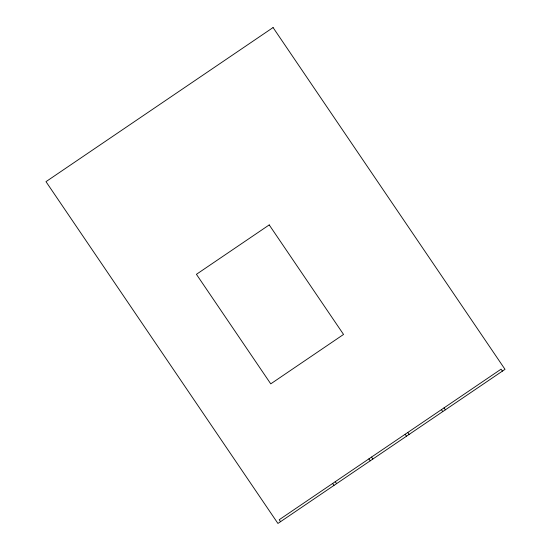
<?xml version="1.0" encoding="UTF-8"?>
<svg xmlns="http://www.w3.org/2000/svg" width="551" height="551" viewBox="0 0 551 551"><rect width="100%" height="100%" fill="white"/><g stroke="black" fill="none" stroke-linecap="round" stroke-linejoin="round"><path stroke-width="0.83" d="M502.409 371.119L501.079 369.163L279.219 519.731L280.542 521.68M444.044 407.871L445.366 409.82M441.434 409.641L442.756 411.597M407.781 432.48L409.111 434.429M405.171 434.25L406.493 436.199M371.519 457.089L372.848 459.038M368.908 458.859L370.238 460.808M335.256 481.698L336.585 483.647M332.646 483.468L333.975 485.417M273.069 27.55L45.981 181.658L277.931 523.45L505.019 369.342L273.069 27.55M269.219 224.918L196.418 274.315L270.755 383.854L343.548 334.45L269.219 224.918"/></g></svg>
